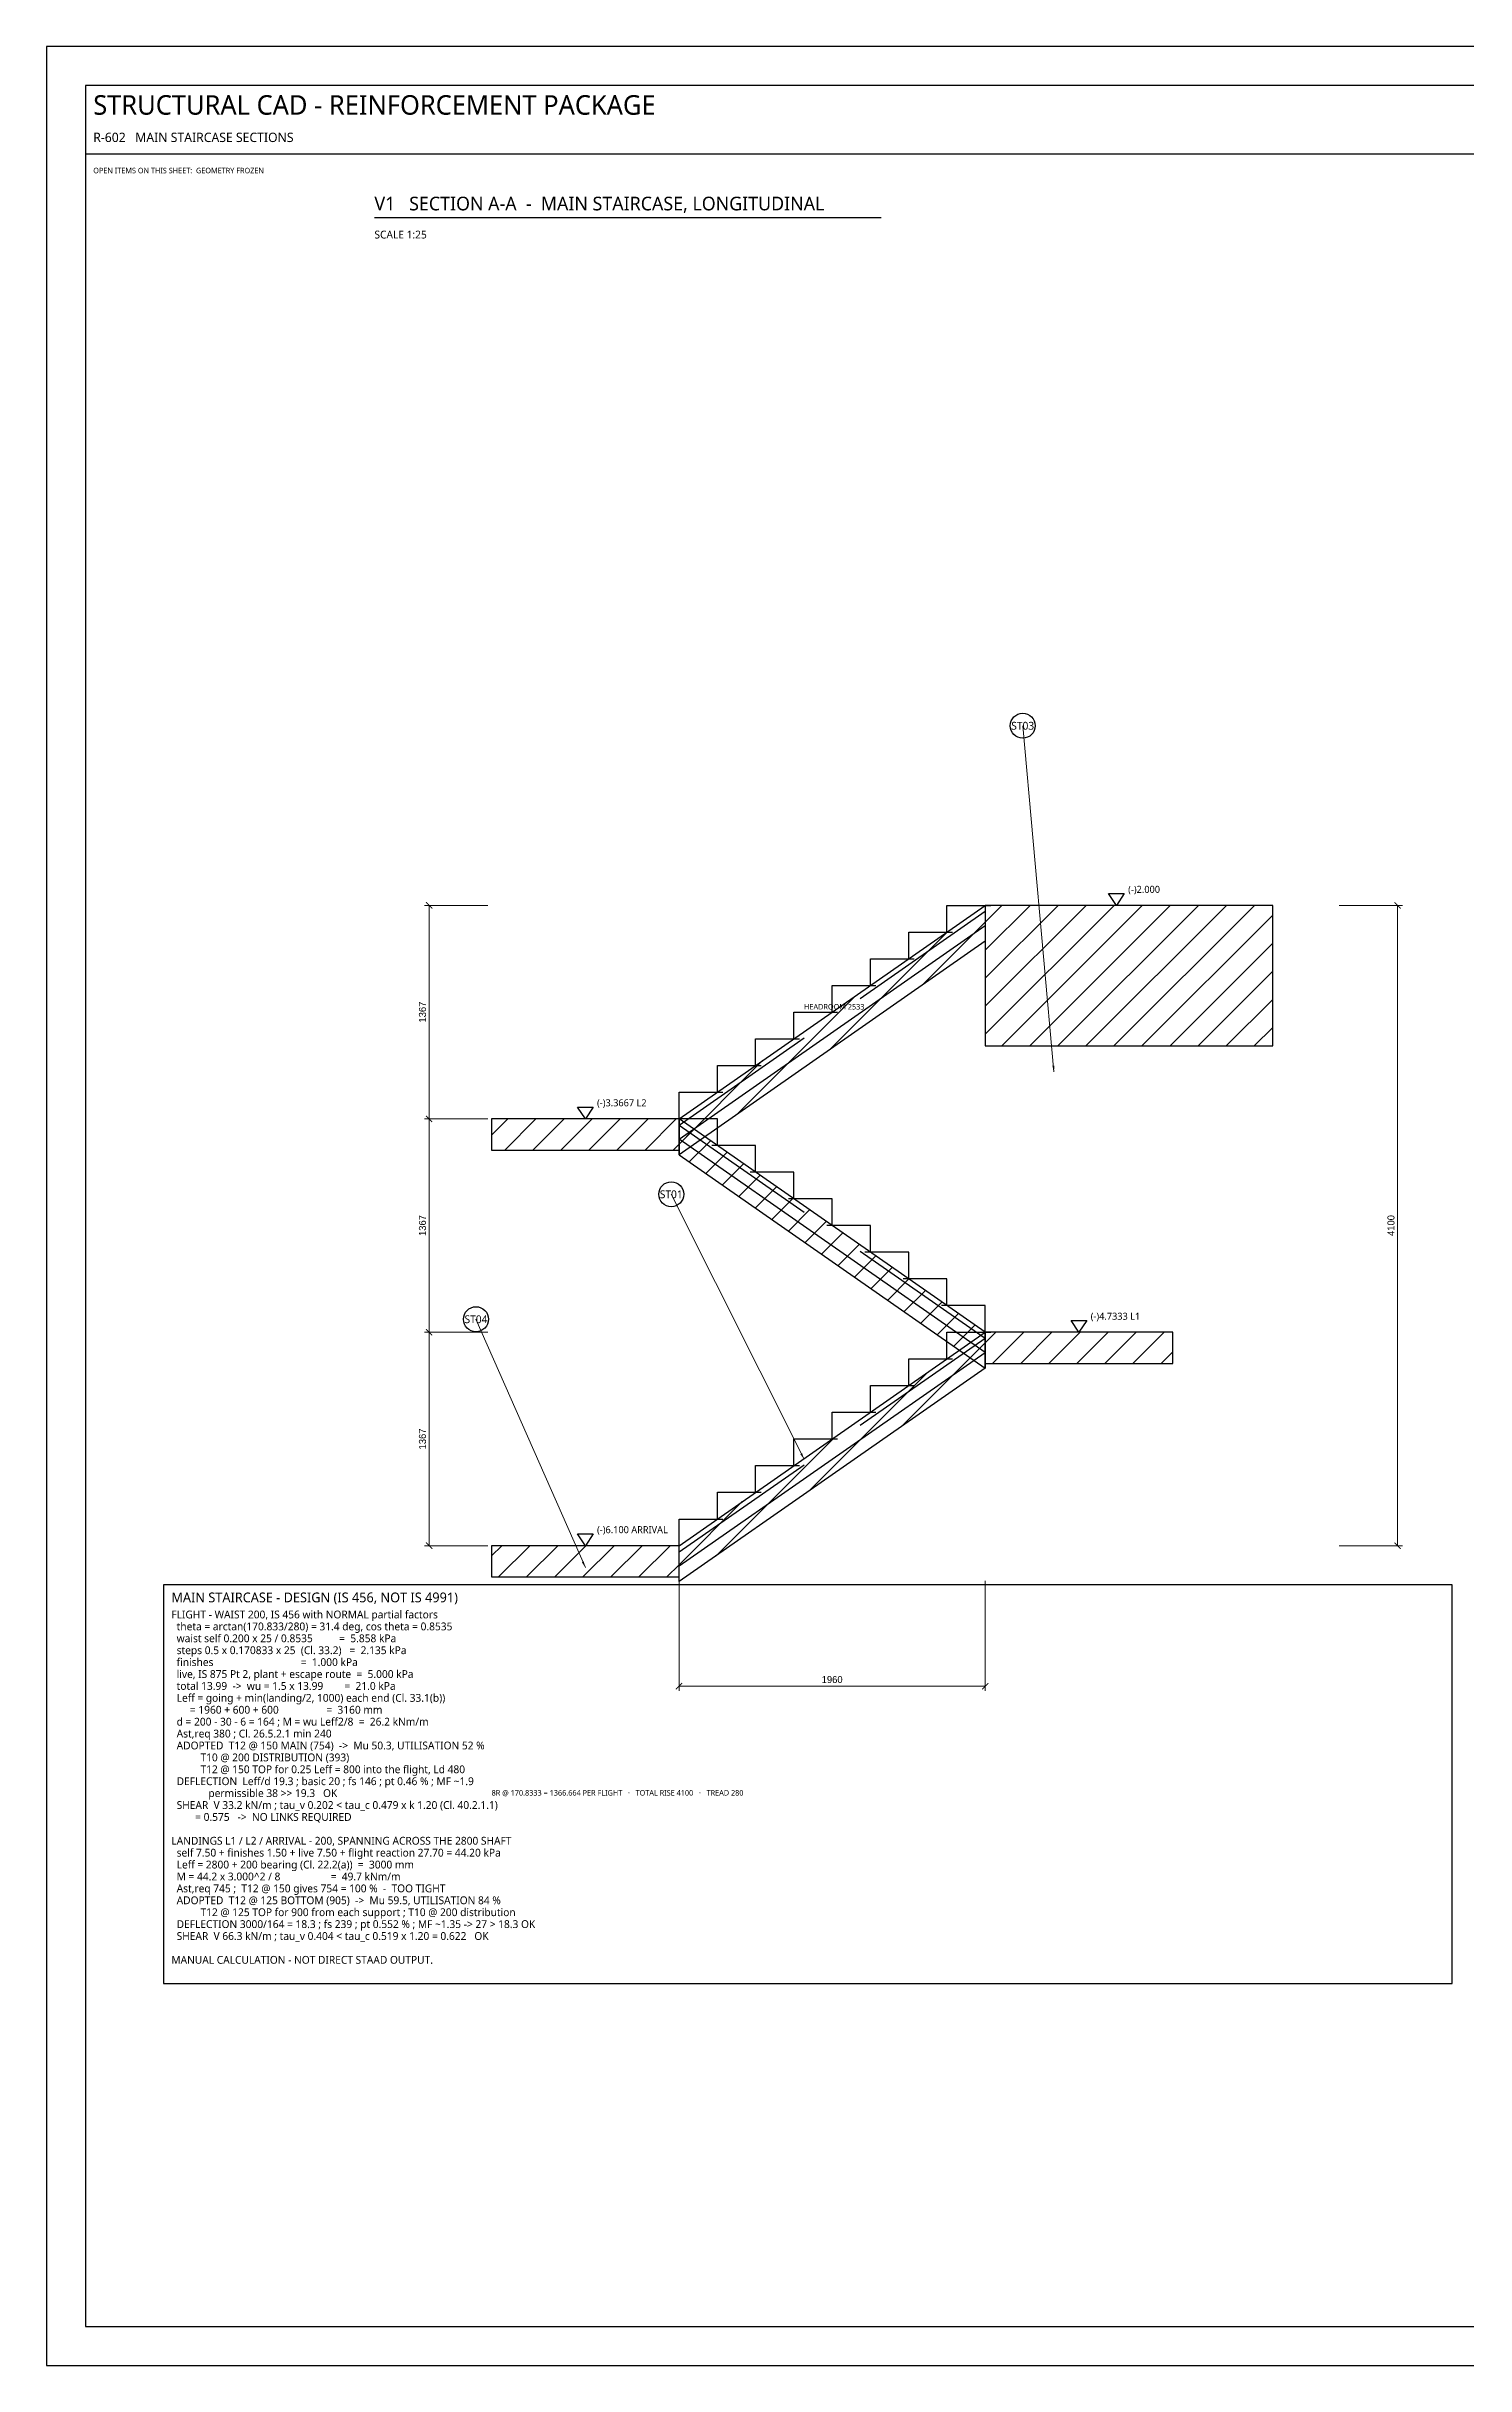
# Model space of a CAD drawing. Header units: millimetres. Extents: x 0 to 841, y 0 to 594.
# Drawn here: x 0 to 363, y 0 to 594 of the extents above; entities that cross this region are included whole.
import ezdxf
from ezdxf.enums import TextEntityAlignment as Align

# ---------------------------------------------------------------- set-up
doc = ezdxf.new("R2010")
doc.units = ezdxf.units.MM
for name, color, linetype in [('S-BLAST', 1, 'Continuous'), ('S-CALLOUT', 2, 'Continuous'), ('S-CONCRETE', 7, 'Continuous'), ('S-CONCRETE-THIN', 7, 'Continuous'), ('S-DIM', 4, 'Continuous'), ('S-HATCH', 8, 'Continuous'), ('S-LEVEL', 4, 'Continuous'), ('S-NOTE', 7, 'Continuous'), ('S-REBAR-MAIN', 1, 'Continuous'), ('S-REBAR-SEC', 4, 'Continuous'), ('S-TEXT', 7, 'Continuous'), ('S-TITLE', 7, 'Continuous')]:
    doc.layers.add(name, color=color, linetype=linetype)
doc.styles.add('OpenSans', font='OpenSans-Regular.ttf')
doc.dimstyles.new('SC-DIM', dxfattribs={"dimtxt": 1.8, "dimasz": 1.6, "dimexe": 1.2, "dimexo": 1, "dimgap": 0.8, "dimtad": 1, "dimdec": 0, "dimblk": 'ARCHTICK', "dimcen": 2.5, "dimclrd": 4, "dimclre": 4, "dimclrt": 4, "dimazin": 3, "dimtfac": 1, "dimtmove": 0, "dimatfit": 3, "dimlwd": 13, "dimlwe": 13})

# ---------------------------------------------------------------- blocks, each defined once
blk = doc.blocks.new('LEVELMK')
at = {"layer": 'S-LEVEL'}
blk.add_lwpolyline([(0, 0), (-2, 3), (2, 3), (0, 0)], close=True, dxfattribs=at)
blk = doc.blocks.new('_ARCHTICK')
at = {"color": 0, "linetype": 'BYBLOCK', "const_width": 0.15}
blk.add_lwpolyline([(-0.5, -0.5), (0.5, 0.5)], dxfattribs=at)
blk = doc.blocks.new('BARMARK')
at = {"layer": 'S-CALLOUT'}
blk.add_circle((0, 0), 3.2, dxfattribs=at)

msp = doc.modelspace()

# ---------------------------------------------------------------- hatches: boundary and pattern name
at = {"layer": 'S-HATCH'}
h = msp.add_hatch(dxfattribs=at)
h.set_pattern_fill('ANSI31', scale=1.6)
h.paths.add_polyline_path([(162, 319.333), (240.4, 374), (240.4, 364.8), (162, 310.133)])
h = msp.add_hatch(dxfattribs=at)
h.set_pattern_fill('ANSI31', scale=1.6)
h.paths.add_polyline_path([(240.4, 338), (314, 338), (314, 374), (240.4, 374)])
h = msp.add_hatch(dxfattribs=at)
h.set_pattern_fill('ANSI31', scale=1.6)
h.paths.add_polyline_path([(114, 311.333), (162, 311.333), (162, 319.333), (114, 319.333)])
h = msp.add_hatch(dxfattribs=at)
h.set_pattern_fill('ANSI31', scale=1.6)
h.paths.add_polyline_path([(240.4, 264.667), (162, 319.333), (162, 310.133), (240.4, 255.467)])
h = msp.add_hatch(dxfattribs=at)
h.set_pattern_fill('ANSI31', scale=1.6)
h.paths.add_polyline_path([(162, 210), (240.4, 264.667), (240.4, 255.467), (162, 200.8)])
h = msp.add_hatch(dxfattribs=at)
h.set_pattern_fill('ANSI31', scale=1.6)
h.paths.add_polyline_path([(240.4, 256.667), (288.4, 256.667), (288.4, 264.667), (240.4, 264.667)])
h = msp.add_hatch(dxfattribs=at)
h.set_pattern_fill('ANSI31', scale=1.6)
h.paths.add_polyline_path([(114, 202), (162, 202), (162, 210), (114, 210)])

# ---------------------------------------------------------------- linework, layer by layer
at = {"layer": 'S-CONCRETE'}
for points in [[(162, 319.333), (240.4, 374), (240.4, 364.8), (162, 310.133)], [(240.4, 338), (314, 338), (314, 374), (240.4, 374)], [(114, 311.333), (162, 311.333), (162, 319.333), (114, 319.333)], [(240.4, 264.667), (162, 319.333), (162, 310.133), (240.4, 255.467)], [(162, 210), (240.4, 264.667), (240.4, 255.467), (162, 200.8)], [(240.4, 256.667), (288.4, 256.667), (288.4, 264.667), (240.4, 264.667)], [(114, 202), (162, 202), (162, 210), (114, 210)]]:
    msp.add_lwpolyline(points, close=True, dxfattribs=at)
at = {"layer": 'S-CONCRETE-THIN'}
for p, q in [((230.6, 367.167), (230.6, 374)), ((230.6, 374), (241.8, 374)), ((220.8, 360.333), (220.8, 367.167)), ((220.8, 367.167), (232, 367.167)), ((211, 353.5), (211, 360.333)), ((211, 360.333), (222.2, 360.333)), ((201.2, 346.667), (201.2, 353.5)), ((201.2, 353.5), (212.4, 353.5)), ((191.4, 339.833), (191.4, 346.667)), ((191.4, 346.667), (202.6, 346.667)), ((181.6, 333), (181.6, 339.833)), ((181.6, 339.833), (192.8, 339.833)), ((171.8, 326.166), (171.8, 333)), ((171.8, 333), (183, 333)), ((162, 319.333), (162, 326.166)), ((162, 326.166), (173.2, 326.166)), ((171.8, 319.333), (160.6, 319.333)), ((171.8, 312.5), (171.8, 319.333)), ((181.6, 312.5), (170.4, 312.5)), ((181.6, 305.666), (181.6, 312.5)), ((191.4, 305.666), (180.2, 305.666)), ((191.4, 298.833), (191.4, 305.666)), ((201.2, 298.833), (190, 298.833)), ((201.2, 292), (201.2, 298.833)), ((211, 292), (199.8, 292)), ((211, 285.167), (211, 292)), ((220.8, 285.167), (209.6, 285.167)), ((220.8, 278.333), (220.8, 285.167)), ((230.6, 278.333), (219.4, 278.333)), ((230.6, 271.5), (230.6, 278.333)), ((240.4, 271.5), (229.2, 271.5)), ((240.4, 264.667), (240.4, 271.5)), ((230.6, 257.833), (230.6, 264.667)), ((230.6, 264.667), (241.8, 264.667)), ((220.8, 251), (220.8, 257.833)), ((220.8, 257.833), (232, 257.833)), ((211, 244.167), (211, 251)), ((211, 251), (222.2, 251)), ((201.2, 237.333), (201.2, 244.167)), ((201.2, 244.167), (212.4, 244.167)), ((191.4, 230.5), (191.4, 237.333)), ((191.4, 237.333), (202.6, 237.333)), ((181.6, 223.667), (181.6, 230.5)), ((181.6, 230.5), (192.8, 230.5)), ((171.8, 216.833), (171.8, 223.667)), ((171.8, 223.667), (183, 223.667)), ((162, 210), (162, 216.833)), ((162, 216.833), (173.2, 216.833))]:
    msp.add_line(p, q, dxfattribs=at)
at = {"layer": 'S-REBAR-MAIN'}
for points in [[(162, 314.133), (240.4, 368.8)], [(240.4, 259.467), (162, 314.133)], [(162, 204.8), (240.4, 259.467)]]:
    msp.add_lwpolyline(points, dxfattribs=at)
at = {"layer": 'S-REBAR-SEC'}
for points in [[(240.4, 372.4), (208.4, 350.087)], [(162, 317.733), (194, 340.046)], [(162, 317.733), (194, 295.42)], [(240.4, 263.067), (208.4, 285.379)], [(240.4, 263.067), (208.4, 240.754)], [(162, 208.4), (194, 230.713)]]:
    msp.add_lwpolyline(points, dxfattribs=at)
at = {"layer": 'S-TITLE'}
for p, q in [((10, 566.5), (831, 566.5)), ((84, 550.2), (213.772, 550.2))]:
    msp.add_line(p, q, dxfattribs=at)
for points in [[(0, 0), (841, 0), (841, 594), (0, 594)], [(10, 10), (831, 10), (831, 584), (10, 584)], [(30, 97.875), (360, 97.875), (360, 200), (30, 200)]]:
    msp.add_lwpolyline(points, close=True, dxfattribs=at)

# ---------------------------------------------------------------- block references
at = {"layer": 'S-CALLOUT'}
for p in [(250, 420), (160, 300), (110, 268)]:
    msp.add_blockref('BARMARK', p, dxfattribs=at)
at = {"layer": 'S-LEVEL'}
for p in [(274, 374), (138, 319.333), (264.4, 264.667), (138, 210)]:
    msp.add_blockref('LEVELMK', p, dxfattribs=at)

# ---------------------------------------------------------------- texts
at = {"layer": 'S-BLAST', "style": 'OpenSans'}
msp.add_text('OPEN ITEMS ON THIS SHEET:  GEOMETRY FROZEN', height=1.4, dxfattribs=at).set_placement((12, 561.5))
at = {"layer": 'S-CALLOUT', "style": 'OpenSans'}
for s, p in [('ST03', (250, 420)), ('ST01', (160, 300)), ('ST04', (110, 268))]:
    msp.add_text(s, height=2, dxfattribs=at).set_placement(p, align=Align.MIDDLE_CENTER)
at = {"layer": 'S-LEVEL', "style": 'OpenSans'}
for s, p in [('(-)2.000', (277, 377.2)), ('(-)3.3667 L2', (141, 322.533)), ('(-)4.7333 L1', (267.4, 267.867)), ('(-)6.100 ARRIVAL', (141, 213.2))]:
    msp.add_text(s, height=1.8, dxfattribs=at).set_placement(p)
at = {"layer": 'S-NOTE', "style": 'OpenSans'}
for s, p in [('FLIGHT - WAIST 200, IS 456 with NORMAL partial factors', (32, 191.375)), ('  theta = arctan(170.833/280) = 31.4 deg, cos theta = 0.8535', (32, 188.325)), ('  waist self 0.200 x 25 / 0.8535          =  5.858 kPa', (32, 185.275)), ('  steps 0.5 x 0.170833 x 25  (Cl. 33.2)   =  2.135 kPa', (32, 182.225)), ('  finishes                                 =  1.000 kPa', (32, 179.175)), ('  live, IS 875 Pt 2, plant + escape route  =  5.000 kPa', (32, 176.125)), ('  total 13.99  ->  wu = 1.5 x 13.99        =  21.0 kPa', (32, 173.075)), ('  Leff = going + min(landing/2, 1000) each end (Cl. 33.1(b))', (32, 170.025)), ('       = 1960 + 600 + 600                  =  3160 mm', (32, 166.975)), ('  Ast,req 380 ; Cl. 26.5.2.1 min 240', (32, 160.875)), ('  d = 200 - 30 - 6 = 164 ; M = wu Leff2/8  =  26.2 kNm/m', (32, 163.925)), ('  ADOPTED  T12 @ 150 MAIN (754)  ->  Mu 50.3, UTILISATION 52 %', (32, 157.825)), ('           T10 @ 200 DISTRIBUTION (393)', (32, 154.775)), ('  DEFLECTION  Leff/d 19.3 ; basic 20 ; fs 146 ; pt 0.46 % ; MF ~1.9', (32, 148.675)), ('           T12 @ 150 TOP for 0.25 Leff = 800 into the flight, Ld 480', (32, 151.725)), ('  SHEAR  V 33.2 kN/m ; tau_v 0.202 < tau_c 0.479 x k 1.20 (Cl. 40.2.1.1)', (32, 142.575)), ('              permissible 38 >> 19.3   OK', (32, 145.625)), ('         = 0.575   ->  NO LINKS REQUIRED', (32, 139.525)), ('LANDINGS L1 / L2 / ARRIVAL - 200, SPANNING ACROSS THE 2800 SHAFT', (32, 133.425)), ('  self 7.50 + finishes 1.50 + live 7.50 + flight reaction 27.70 = 44.20 kPa', (32, 130.375)), ('  Leff = 2800 + 200 bearing (Cl. 22.2(a))  =  3000 mm', (32, 127.325)), ('  M = 44.2 x 3.000^2 / 8                   =  49.7 kNm/m', (32, 124.275)), ('  Ast,req 745 ;  T12 @ 150 gives 754 = 100 %  -  TOO TIGHT', (32, 121.225)), ('  ADOPTED  T12 @ 125 BOTTOM (905)  ->  Mu 59.5, UTILISATION 84 %', (32, 118.175)), ('  DEFLECTION 3000/164 = 18.3 ; fs 239 ; pt 0.552 % ; MF ~1.35 -> 27 > 18.3 OK', (32, 112.075)), ('           T12 @ 125 TOP for 900 from each support ; T10 @ 200 distribution', (32, 115.125)), ('  SHEAR  V 66.3 kN/m ; tau_v 0.404 < tau_c 0.519 x 1.20 = 0.622   OK', (32, 109.025)), ('MANUAL CALCULATION - NOT DIRECT STAAD OUTPUT.', (32, 102.925))]:
    msp.add_text(s, height=2, dxfattribs=at).set_placement(p)
at = {"layer": 'S-TEXT', "style": 'OpenSans'}
for s, height, p in [('SCALE 1:25', 2, (84, 544.8)), ('HEADROOM 2533', 1.4, (194, 347.333)), ('8R @ 170.8333 = 1366.664 PER FLIGHT   ·   TOTAL RISE 4100   ·   TREAD 280', 1.4, (114, 146))]:
    msp.add_text(s, height=height, dxfattribs=at).set_placement(p)
at = {"layer": 'S-TITLE', "style": 'OpenSans'}
for s, height, p in [('STRUCTURAL CAD - REINFORCEMENT PACKAGE', 5, (12, 576.5)), ('R-602   MAIN STAIRCASE SECTIONS', 2.4, (12, 569.5)), ('V1   SECTION A-A  -  MAIN STAIRCASE, LONGITUDINAL', 3.5, (84, 552)), ('MAIN STAIRCASE - DESIGN (IS 456, NOT IS 4991)', 2.5, (32, 195.5))]:
    msp.add_text(s, height=height, dxfattribs=at).set_placement(p)

# ---------------------------------------------------------------- dimensions: what is measured, and where the dimension line sits
at = {"layer": 'S-DIM'}
for base, p1, p2 in [((98, 319.333), (114, 319.333), (114, 374)), ((346, 210), (330, 210), (330, 374)), ((98, 264.667), (114, 264.667), (114, 319.333)), ((98, 210), (114, 210), (114, 264.667))]:
    msp.add_linear_dim(base=base, p1=p1, p2=p2, angle=90, dimstyle='SC-DIM', override={"dimlfac": 25}, dxfattribs=at).render()
msp.add_linear_dim(base=(162, 174), p1=(162, 202), p2=(240.4, 202), dimstyle='SC-DIM', override={"dimlfac": 25}, dxfattribs=at).render()

# ---------------------------------------------------------------- leaders
at = {"layer": 'S-CALLOUT'}
for points in [[(258, 331.333), (250, 420)], [(194, 232.133), (160, 300)], [(138, 204.4), (110, 268)]]:
    msp.add_leader(points, dimstyle='SC-DIM', dxfattribs=at)

doc.saveas('drawing.dxf')
